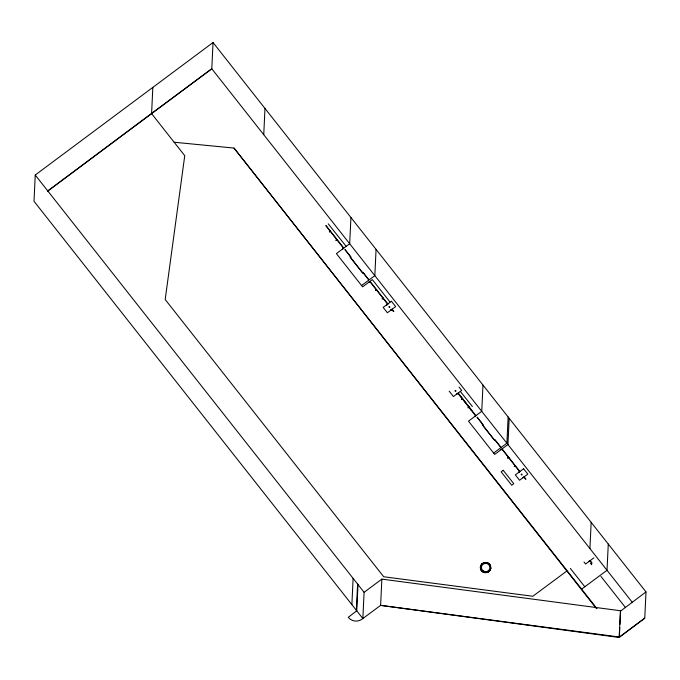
<?xml version="1.0" encoding="UTF-8"?>
<svg xmlns="http://www.w3.org/2000/svg" width="680" height="680" viewBox="0 0 680 680"><rect width="100%" height="100%" fill="white"/><g stroke="black" fill="none" stroke-linecap="round" stroke-linejoin="round"><path stroke-width="1.02" d="M35.241 175.023L34 201.271L362.848 618.553L364.089 592.306L35.241 175.023L213.035 42.526L646 591.923L644.759 618.171L619.165 637.475L380.622 605.37L361.837 619.302A9.775 9.495 2.7 0 1 348.262 617.312L356.762 610.784L358.003 584.537M151.597 113.636L152.839 87.388M213.035 42.526L211.794 68.782L632.4 602.488M263.747 134.691L264.979 108.443M350.923 217.498L349.69 243.746L336.404 253.598L362.601 286.841L372.351 279.616L389.912 301.894M351.883 604.596L353.124 578.348M356.371 610.292L357.612 584.043M376.065 249.407L374.833 275.655L361.548 285.506M619.947 624.41L620.593 610.767L381.863 579.122L380.622 605.37L619.352 637.015L619.803 627.563M482.978 385.067L481.746 411.315L468.486 421.149L494.683 454.401L507.943 444.558L509.184 418.31M508.13 416.976L506.889 443.224L493.629 453.058M589.925 548.59L591.167 522.342M608.269 544.042L607.027 570.29L582.054 588.812M481.788 564.128L484.967 562.547A5.261 5.1 2.7 0 1 489.796 564.57L490.79 568.361A5.261 5.1 2.7 0 1 484.16 572.526A5.261 5.1 2.7 0 1 480.752 565.59L482.443 563.516A5.21 5.058 2.7 0 1 490.187 565.139L490.773 568.216A5.21 5.058 2.7 0 1 484.126 572.381A5.21 5.058 2.7 0 1 480.904 565.343L481.933 563.992M383.223 298.528L387.498 303.96L386.775 305.048L387.982 303.815M393.474 311.534L391.935 309.587L391.221 310.335L390.668 309.986L392.207 309.171M457.988 393.363L456.883 393.966L457.988 393.363L462.264 398.786M590.044 560.932L589.118 561.408L590.036 560.507L591.991 562.989L590.962 563.754L591.685 563.006L590.044 560.932L589.322 561.671L588.769 561.323L590.317 560.515M519.579 471.512L518.687 472.387L519.579 471.512L515.295 466.081M343.706 247.971L342.779 248.871L343.706 247.971L326.009 225.513M370.115 281.486L368.976 282.115L370.115 281.486L387.914 304.07L386.784 304.708L387.498 303.96M475.779 415.523L474.852 416.423L475.779 415.523L458.09 393.074L471.741 410.44M502.197 449.038L501.058 449.675L502.197 449.038L519.894 471.495M646 591.923L620.406 611.218L619.165 637.475L618.749 636.931M152.345 112.871L211.794 68.782L47.541 191.182L151.495 113.501L184.748 155.694L165.189 299.523L383.699 576.75L532.806 596.266L566.865 571.005M389.019 307.292L389.835 306.688M455.048 391.076L455.863 390.473M521.186 474.785L522.002 474.181M364.089 592.306L381.863 579.122M524.119 477.275L522.912 477.751M593.852 557.889L585.582 564.026L584.001 562.012M620.194 636.387L644.759 618.171M391.935 309.587L391.008 310.072L391.935 309.171L393.89 311.644M591.685 563.006L590.75 563.482L591.753 564.757M174.139 142.239L234.022 148.07L596.998 608.642M328.253 223.856L346.103 246.304M460.326 391.408L472.362 406.521M459.042 387.056L461.686 390.405L453.415 396.534L449.191 391.17M524.119 476.858L525.963 479.204M325.907 225.802L330.191 231.234M330.395 231.498L336.787 239.615M337 239.878L343.392 247.987M370.013 281.775L376.405 289.884M376.618 290.148L383.01 298.265M462.476 399.058L468.868 407.167M475.473 415.548L469.081 407.439L471.537 410.592M502.095 449.327L508.487 457.436M508.7 457.708L515.091 465.817M523.906 477.012L525.546 479.085M521.245 474.07L522.002 475.039M389.079 306.578L389.835 307.547M455.107 390.363L455.863 391.332M600.933 576.402L625.49 607.571M570.35 568.42L584.808 586.763M234.022 148.07L596.419 608.558M330.497 231.217L329.358 231.846L330.497 231.217M337.101 239.589L335.962 240.227L337.101 239.589M376.72 289.867L375.581 290.496L376.72 289.867M383.325 298.24L382.185 298.877L383.325 298.24M462.57 398.777L461.44 399.398L462.57 398.769M469.183 407.15L468.044 407.779L469.183 407.15M508.802 457.419L507.662 458.048L508.802 457.419M515.398 465.8L514.259 466.429L515.398 465.8M345.049 249.679L350.888 257.091L345.049 249.679M350.175 257.082L356.388 264.962L350.175 257.082M356.541 265.157L362.746 273.037L356.541 265.157M362.933 272.365L368.773 279.777L362.933 272.365M391.433 301.257L383.163 307.385L387.387 312.749L395.658 306.62L391.433 301.257M477.131 417.24L482.97 424.643L477.131 417.24M482.256 424.643L488.461 432.514L482.256 424.643M488.623 432.718L494.827 440.589L488.623 432.718M495.014 439.926L500.846 447.329L495.014 439.926M503.208 470.296L501.143 471.827L511.708 485.231L513.774 483.701L503.208 470.296M523.6 468.75L515.329 474.878L519.554 480.241L527.825 474.113L523.6 468.75M483.072 570.784A4.25 4.131 2.7 0 0 489.881 568.063A4.25 4.131 2.7 0 0 484.033 563.694A4.25 4.131 2.7 0 0 483.072 570.784M482.435 571.548A5.21 5.058 2.7 0 0 490.773 568.225A5.21 5.058 2.7 0 0 483.616 562.87A5.21 5.058 2.7 0 0 482.435 571.548"/></g></svg>
